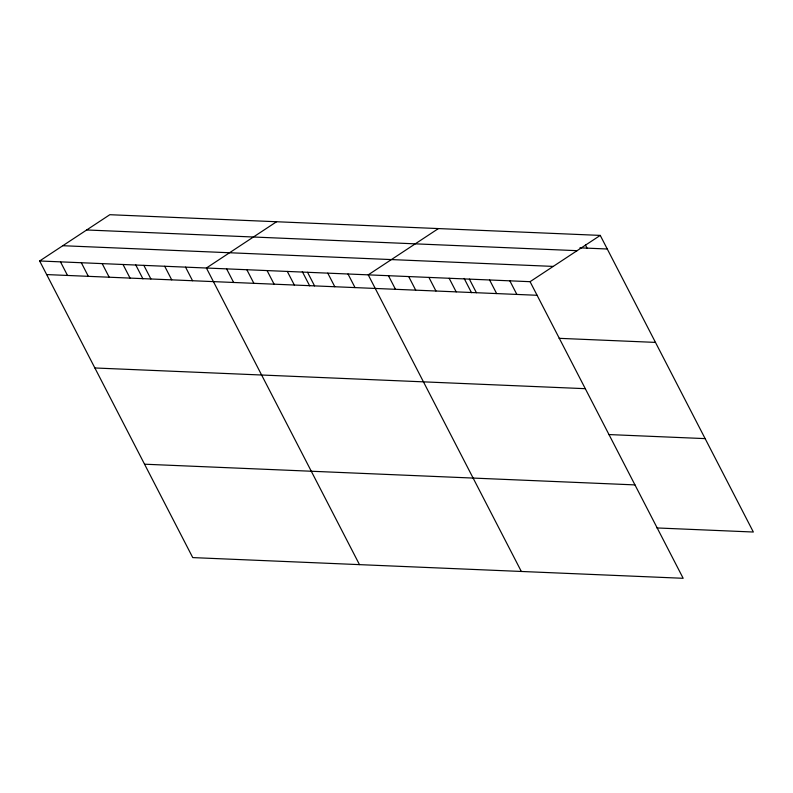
<?xml version="1.0" encoding="UTF-8"?>
<svg xmlns="http://www.w3.org/2000/svg" width="793" height="793" viewBox="0 0 793 793"><rect width="100%" height="100%" fill="white"/><g stroke="black" fill="none" stroke-linecap="round" stroke-linejoin="round"><path stroke-width="1.19" d="M39.65 260.976L530.071 281.684L683.169 578.295L192.749 557.598L39.65 260.976L109.83 214.705L600.251 235.402L753.35 532.024L656.961 527.95M276.579 221.743L206.398 268.014L359.487 564.636M438.42 228.572L368.23 274.854L521.328 571.466M530.071 281.684L600.251 235.402M579.901 247.842L607.269 249.002M86.675 229.97L577.096 250.677M62.806 245.711L553.236 266.408M46.668 274.576L537.089 295.283M559.085 338.324L655.474 342.398M94.873 367.972L585.293 388.679M608.756 434.554L705.146 438.618M144.544 464.202L634.965 484.9M585.422 245.007L587.048 248.15M509.84 280.831L516.858 294.421M489.608 279.969L496.636 293.569M469.387 279.116L476.405 292.716M464.153 278.432L471.518 292.716M449.155 278.264L456.173 291.864M428.924 277.411L435.942 291.011M408.692 276.559L415.71 290.159M388.461 275.706L395.479 289.306M348.008 273.991L355.026 287.591M327.777 273.139L334.795 286.739M307.545 272.286L314.563 285.886M302.311 271.602L309.686 285.886M287.314 271.434L294.332 285.034M267.082 270.582L274.1 284.181M246.851 269.729L253.869 283.329M226.62 268.877L233.638 282.467M185.552 267.142L192.57 280.742M164.706 266.26L171.724 279.86M143.86 265.377L150.888 278.977M135.563 264.565L142.938 278.849M123.024 264.495L130.042 278.095M102.178 263.623L109.196 277.223M81.332 262.741L88.35 276.341M60.496 261.859L67.514 275.458"/></g></svg>
